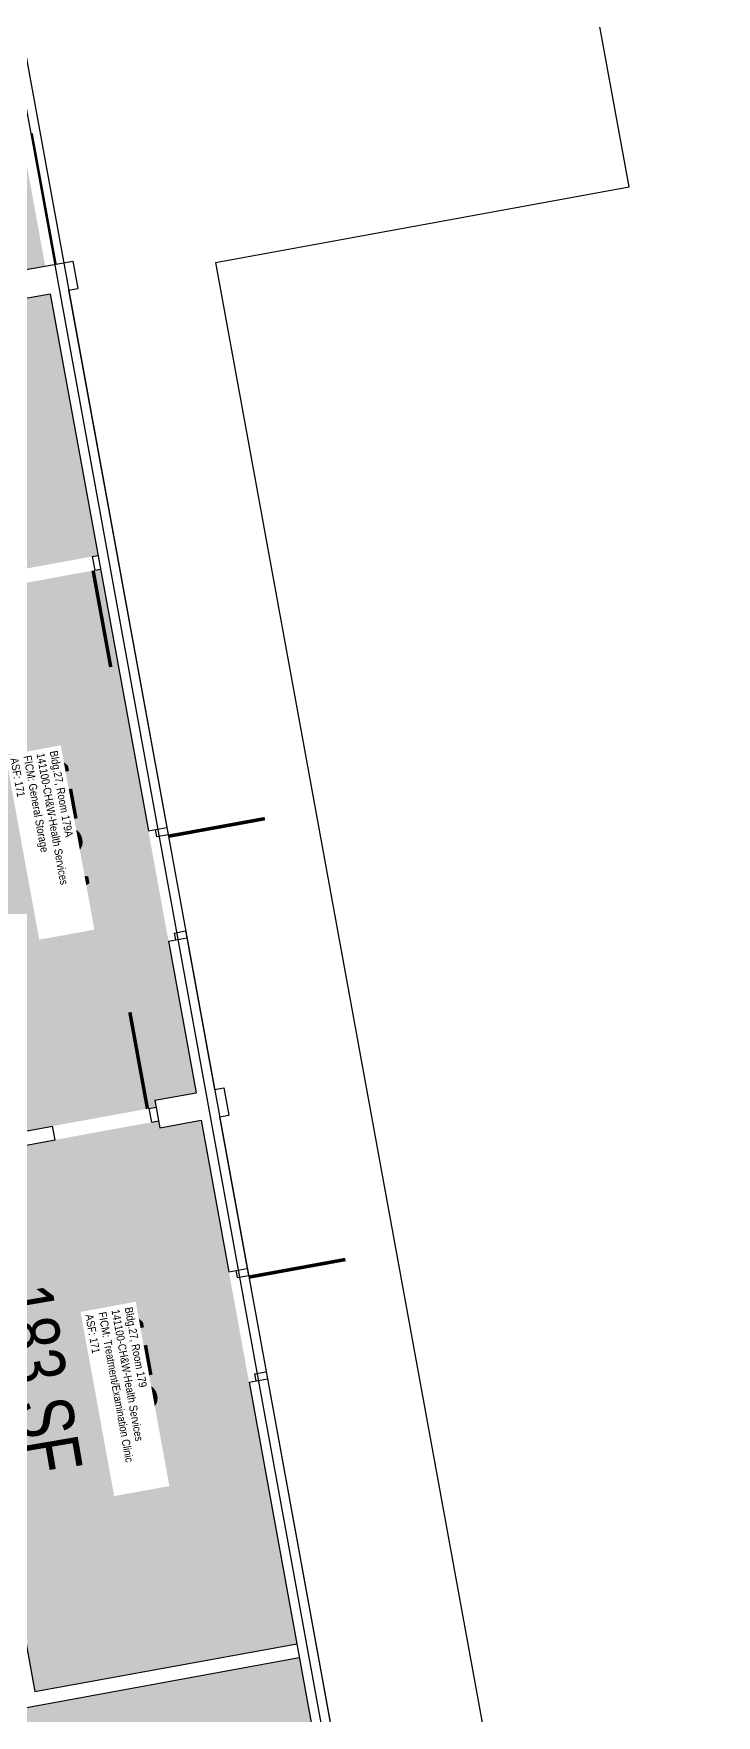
# Model space of a CAD drawing. Header units: inches. Extents: x 69209348 to 69213394, y 27661369 to 27664919.
# Drawn here: x 69213102 to 69213394, y 27663099 to 27663819 of the extents above; entities that cross this region are included whole.
import ezdxf
from ezdxf.enums import TextEntityAlignment as Align

# ---------------------------------------------------------------- set-up
doc = ezdxf.new("R2010")
doc.units = ezdxf.units.IN
doc.header["$LTSCALE"] = 100
doc.header["$MEASUREMENT"] = 0
for name, color, linetype in [('A-DOOR', 2, 'CONTINUOUS'), ('A-IDEN-RNUM', 7, 'CONTINUOUS'), ('A-IDEN-SNUM', 4, 'CONTINUOUS'), ('A-IDEN-VNUM', 4, 'CONTINUOUS'), ('A-ROOF', 2, 'CONTINUOUS'), ('A-SITE', 3, 'CONTINUOUS'), ('A-WALL', 5, 'CONTINUOUS'), ('AREA-TEXT', 3, 'CONTINUOUS'), ('Rooms-Category-Color', 7, 'CONTINUOUS'), ('Rooms-College-Color', 7, 'CONTINUOUS'), ('Rooms-Department-Color', 7, 'CONTINUOUS'), ('Rooms-Division-Color', 7, 'CONTINUOUS'), ('Rooms-Information', 7, 'CONTINUOUS')]:
    doc.layers.add(name, color=color, linetype=linetype)
doc.styles.add('CP_AREA', font='arial.ttf', dxfattribs={"height": 15})
doc.styles.add('CP_ROOMSNUMBER', font='arial.ttf', dxfattribs={"height": 1})
doc.styles.add('CP_ROOMVNUMBER', font='arial.ttf', dxfattribs={"width": 0.85, "height": 0.075})

msp = doc.modelspace()

# ---------------------------------------------------------------- hatches: boundary and pattern name
at = {"layer": 'Rooms-Category-Color', "true_color": 0xfbafa2}
for points in [[(69213065.77, 27663944.06), (69212777.53, 27663891.47), (69212788.83, 27663829.49), (69212796.37, 27663788.17), (69212797.99, 27663779.32), (69212789.13, 27663777.7), (69212811.75, 27663653.75), (69212890.45, 27663668.11), (69212866.76, 27663797.97), (69212961.2, 27663815.2), (69212980.58, 27663708.95), (69212992.39, 27663711.1), (69213017.16, 27663575.34), (69213085.53, 27663587.82), (69213126.84, 27663595.36), (69213129.3, 27663595.81), (69213108.84, 27663707.95), (69213091.14, 27663704.72), (69213088.98, 27663716.53), (69213106.69, 27663719.76), (69213086.23, 27663831.91)], [(69213036.86, 27662932.44), (69213008.87, 27663085.91), (69213215.45, 27663123.6), (69213235.92, 27663011.45), (69213218.21, 27663008.22), (69213220.36, 27662996.42), (69213238.07, 27662999.65), (69213243.45, 27662970.13), (69213157.87, 27662954.52), (69213150.33, 27662995.84), (69213091.3, 27662985.07), (69213092.38, 27662979.16), (69213145.5, 27662988.86), (69213151.96, 27662953.44)]]:
    msp.add_hatch(color=21, dxfattribs=at).paths.add_polyline_path(points)
at = {"layer": 'Rooms-Category-Color', "true_color": 0xe3c5e1}
msp.add_hatch(color=254, dxfattribs=at).paths.add_polyline_path([(69213059.69, 27663342.19), (69213018.23, 27663569.44), (69213130.38, 27663589.9), (69213171.3, 27663365.61), (69213153.59, 27663362.37), (69213154.13, 27663359.42)])
at = {"layer": 'Rooms-Category-Color', "true_color": 0x80bc67}
msp.add_hatch(color=83, dxfattribs=at).paths.add_polyline_path([(69213102.23, 27663109.04), (69213060.77, 27663336.29), (69213155.21, 27663353.52), (69213155.75, 27663350.57), (69213173.46, 27663353.8), (69213214.38, 27663129.5)])
at = {"layer": 'Rooms-College-Color', "true_color": 0x80bc67}
for points in [[(69213065.77, 27663944.06), (69212777.53, 27663891.47), (69212788.83, 27663829.49), (69212796.37, 27663788.17), (69212797.99, 27663779.32), (69212789.13, 27663777.7), (69212811.75, 27663653.75), (69212890.45, 27663668.11), (69212866.76, 27663797.97), (69212961.2, 27663815.2), (69212980.58, 27663708.95), (69212992.39, 27663711.1), (69213017.16, 27663575.34), (69213085.53, 27663587.82), (69213126.84, 27663595.36), (69213129.3, 27663595.81), (69213108.84, 27663707.95), (69213091.14, 27663704.72), (69213088.98, 27663716.53), (69213106.69, 27663719.76), (69213086.23, 27663831.91)], [(69213059.69, 27663342.19), (69213018.23, 27663569.44), (69213130.38, 27663589.9), (69213171.3, 27663365.61), (69213153.59, 27663362.37), (69213154.13, 27663359.42)], [(69213102.23, 27663109.04), (69213060.77, 27663336.29), (69213155.21, 27663353.52), (69213155.75, 27663350.57), (69213173.46, 27663353.8), (69213214.38, 27663129.5)], [(69213036.86, 27662932.44), (69213008.87, 27663085.91), (69213215.45, 27663123.6), (69213235.92, 27663011.45), (69213218.21, 27663008.22), (69213220.36, 27662996.42), (69213238.07, 27662999.65), (69213243.45, 27662970.13), (69213157.87, 27662954.52), (69213150.33, 27662995.84), (69213091.3, 27662985.07), (69213092.38, 27662979.16), (69213145.5, 27662988.86), (69213151.96, 27662953.44)]]:
    msp.add_hatch(color=83, dxfattribs=at).paths.add_polyline_path(points)
at = {"layer": 'Rooms-Department-Color', "true_color": 0x604aed}
for points in [[(69213065.77, 27663944.06), (69212777.53, 27663891.47), (69212788.83, 27663829.49), (69212796.37, 27663788.17), (69212797.99, 27663779.32), (69212789.13, 27663777.7), (69212811.75, 27663653.75), (69212890.45, 27663668.11), (69212866.76, 27663797.97), (69212961.2, 27663815.2), (69212980.58, 27663708.95), (69212992.39, 27663711.1), (69213017.16, 27663575.34), (69213085.53, 27663587.82), (69213126.84, 27663595.36), (69213129.3, 27663595.81), (69213108.84, 27663707.95), (69213091.14, 27663704.72), (69213088.98, 27663716.53), (69213106.69, 27663719.76), (69213086.23, 27663831.91)], [(69213059.69, 27663342.19), (69213018.23, 27663569.44), (69213130.38, 27663589.9), (69213171.3, 27663365.61), (69213153.59, 27663362.37), (69213154.13, 27663359.42)], [(69213102.23, 27663109.04), (69213060.77, 27663336.29), (69213155.21, 27663353.52), (69213155.75, 27663350.57), (69213173.46, 27663353.8), (69213214.38, 27663129.5)], [(69213036.86, 27662932.44), (69213008.87, 27663085.91), (69213215.45, 27663123.6), (69213235.92, 27663011.45), (69213218.21, 27663008.22), (69213220.36, 27662996.42), (69213238.07, 27662999.65), (69213243.45, 27662970.13), (69213157.87, 27662954.52), (69213150.33, 27662995.84), (69213091.3, 27662985.07), (69213092.38, 27662979.16), (69213145.5, 27662988.86), (69213151.96, 27662953.44)]]:
    msp.add_hatch(color=173, dxfattribs=at).paths.add_polyline_path(points)
at = {"layer": 'Rooms-Division-Color', "true_color": 0x604aed}
for points in [[(69213065.77, 27663944.06), (69212777.53, 27663891.47), (69212788.83, 27663829.49), (69212796.37, 27663788.17), (69212797.99, 27663779.32), (69212789.13, 27663777.7), (69212811.75, 27663653.75), (69212890.45, 27663668.11), (69212866.76, 27663797.97), (69212961.2, 27663815.2), (69212980.58, 27663708.95), (69212992.39, 27663711.1), (69213017.16, 27663575.34), (69213085.53, 27663587.82), (69213126.84, 27663595.36), (69213129.3, 27663595.81), (69213108.84, 27663707.95), (69213091.14, 27663704.72), (69213088.98, 27663716.53), (69213106.69, 27663719.76), (69213086.23, 27663831.91)], [(69213059.69, 27663342.19), (69213018.23, 27663569.44), (69213130.38, 27663589.9), (69213171.3, 27663365.61), (69213153.59, 27663362.37), (69213154.13, 27663359.42)], [(69213102.23, 27663109.04), (69213060.77, 27663336.29), (69213155.21, 27663353.52), (69213155.75, 27663350.57), (69213173.46, 27663353.8), (69213214.38, 27663129.5)], [(69213036.86, 27662932.44), (69213008.87, 27663085.91), (69213215.45, 27663123.6), (69213235.92, 27663011.45), (69213218.21, 27663008.22), (69213220.36, 27662996.42), (69213238.07, 27662999.65), (69213243.45, 27662970.13), (69213157.87, 27662954.52), (69213150.33, 27662995.84), (69213091.3, 27662985.07), (69213092.38, 27662979.16), (69213145.5, 27662988.86), (69213151.96, 27662953.44)]]:
    msp.add_hatch(color=173, dxfattribs=at).paths.add_polyline_path(points)

# ---------------------------------------------------------------- linework, layer by layer
at = {"layer": 'A-DOOR', "const_width": 1}
msp.add_lwpolyline([(69213100.89, 27663776.64), (69213111.12, 27663720.57)], dxfattribs=at)
at = {"layer": 'A-DOOR'}
for points in [[(69213127.18, 27663589.32, 1.5, 1.5, 0), (69213134.72, 27663548, 0, 0, 0), (69213135.46, 27663548.14, 0, 0, -0.414214), (69213086.6, 27663581.92, 0, 0, -0.414214)], [(69213159.38, 27663475.5, 1.5, 1.5, 0), (69213200.7, 27663483.04, 0, 0, 0), (69213200.57, 27663483.78, 0, 0, -0.414214), (69213166.79, 27663434.92, 0, 0, -0.414214)], [(69213150.44, 27663358.75, 1.5, 1.5, 0), (69213142.91, 27663400.07, 0, 0, 0), (69213143.64, 27663400.2, 0, 0, 0.414214), (69213109.86, 27663351.35, 0, 0, 0.414214)], [(69213193.85, 27663286.62, 1.5, 1.5, 0), (69213235.16, 27663294.16, 0, 0, 0), (69213235.03, 27663294.89, 0, 0, -0.414214), (69213201.25, 27663246.04, 0, 0, -0.414214)]]:
    msp.add_lwpolyline(points, format="xyseb", dxfattribs=at)
at = {"layer": 'A-ROOF'}
for points in [[(69210709.33, 27662776.63), (69211733.24, 27663156.19), (69211717.6, 27663198.38), (69211976.39, 27663294.32), (69212027.33, 27663156.89), (69212362.65, 27663218.07), (69212104.2, 27664634.69), (69212242.91, 27664659.99), (69212199.83, 27664896.1), (69212323.79, 27664918.71), (69212366.86, 27664682.61), (69212505.57, 27664707.92), (69212570.19, 27664353.76), (69212985.33, 27664429.5), (69213007.59, 27664307.52), (69213250.58, 27664351.85), (69213273.19, 27664227.89), (69213030.2, 27664183.56), (69213309.83, 27662650.86)], [(69210706.97, 27662771.49), (69211738.38, 27663153.83), (69211722.74, 27663196.02), (69211974.03, 27663289.17), (69212024.75, 27663152.36), (69212367.3, 27663214.85), (69212108.85, 27664631.47), (69212247.56, 27664656.78), (69212204.49, 27664892.88), (69212320.57, 27664914.06), (69212363.65, 27664677.96), (69212502.36, 27664703.26), (69212566.97, 27664349.11), (69212982.12, 27664424.85), (69213004.37, 27664302.86), (69213247.36, 27664347.2), (69213268.54, 27664231.11), (69213025.55, 27664186.78), (69213305.18, 27662654.08)]]:
    msp.add_lwpolyline(points, dxfattribs=at)
at = {"layer": 'A-SITE'}
for p, q in [((69213356.66, 27663753.68), (69213270.24, 27664227.36)), ((69213179.58, 27663721.37), (69213356.66, 27663753.68)), ((69213179.58, 27663721.37), (69213393.97, 27662546.27))]:
    msp.add_line(p, q, dxfattribs=at)
at = {"layer": 'A-WALL'}
for p, q in [((69213088.98, 27663716.53), (69213118.49, 27663721.91)), ((69213118.49, 27663721.91), (69213120.65, 27663710.11)), ((69213091.14, 27663704.72), (69213108.84, 27663707.95)), ((69213108.84, 27663707.95), (69213150.84, 27663477.75)), ((69213116.71, 27663709.39), (69213120.65, 27663710.11)), ((69213116.71, 27663709.39), (69213158.71, 27663479.19)), ((69213126.84, 27663595.36), (69213129.3, 27663595.81)), ((69213126.84, 27663595.36), (69213127.92, 27663589.45)), ((69213127.92, 27663589.45), (69213130.38, 27663589.9)), ((69213150.84, 27663477.75), (69213158.71, 27663479.19)), ((69213150.84, 27663477.75), (69213158.71, 27663479.19)), ((69213153.79, 27663478.29), (69213154.33, 27663475.34)), ((69213154.33, 27663475.34), (69213159.25, 27663476.24)), ((69213158.71, 27663479.19), (69213159.25, 27663476.24)), ((69213159.46, 27663430.53), (69213167.33, 27663431.97)), ((69213159.46, 27663430.53), (69213167.33, 27663431.97)), ((69213161.87, 27663434.02), (69213166.79, 27663434.92)), ((69213161.87, 27663434.02), (69213162.41, 27663431.07)), ((69213166.79, 27663434.92), (69213167.33, 27663431.97)), ((69213167.33, 27663431.97), (69213179.17, 27663367.04)), ((69213159.46, 27663430.53), (69213171.3, 27663365.61)), ((69213179.17, 27663367.04), (69213183.11, 27663367.76)), ((69213183.11, 27663367.76), (69213185.26, 27663355.95)), ((69213153.59, 27663362.37), (69213171.3, 27663365.61)), ((69213153.59, 27663362.37), (69213155.75, 27663350.57)), ((69213151.18, 27663358.88), (69213154.13, 27663359.42)), ((69213152.26, 27663352.98), (69213151.18, 27663358.88)), ((69213152.26, 27663352.98), (69213155.21, 27663353.52)), ((69213155.75, 27663350.57), (69213173.46, 27663353.8)), ((69213173.46, 27663353.8), (69213185.3, 27663288.87)), ((69213181.33, 27663355.24), (69213185.26, 27663355.95)), ((69213181.33, 27663355.24), (69213193.17, 27663290.31)), ((69213059.69, 27663342.19), (69213109.86, 27663351.35)), ((69213110.94, 27663345.44), (69213109.86, 27663351.35)), ((69213060.77, 27663336.29), (69213110.94, 27663345.44)), ((69213185.3, 27663288.87), (69213193.17, 27663290.31)), ((69213185.3, 27663288.87), (69213193.17, 27663290.31)), ((69213188.25, 27663289.41), (69213188.79, 27663286.46)), ((69213193.17, 27663290.31), (69213193.71, 27663287.36)), ((69213188.79, 27663286.46), (69213193.71, 27663287.36)), ((69213196.33, 27663245.14), (69213201.25, 27663246.04)), ((69213196.33, 27663245.14), (69213196.87, 27663242.19)), ((69213201.25, 27663246.04), (69213201.79, 27663243.09)), ((69213193.92, 27663241.65), (69213201.79, 27663243.09)), ((69213193.92, 27663241.65), (69213201.79, 27663243.09)), ((69213193.92, 27663241.65), (69213235.92, 27663011.45)), ((69213201.79, 27663243.09), (69213243.79, 27663012.89)), ((69213090.92, 27663171.02), (69213102.23, 27663109.04)), ((69213102.23, 27663109.04), (69213214.38, 27663129.5)), ((69213053.13, 27663093.99), (69213215.45, 27663123.6))]:
    msp.add_line(p, q, dxfattribs=at)

# ---------------------------------------------------------------- texts
at = {"layer": 'A-IDEN-RNUM', "style": 'CP_ROOMSNUMBER', "width": 0.85}
for s, p in [('0179-A0', (69213108.79, 27663476.18)), ('0179-00', (69213140.69, 27663241.81))]:
    msp.add_text(s, height=1, rotation=290.34, dxfattribs=at).set_placement(p, align=Align.MIDDLE)
at = {"layer": 'A-IDEN-SNUM', "style": 'CP_ROOMSNUMBER', "width": 0.85}
for s, p in [('02700179A0', (69213109.29, 27663478.09)), ('0270017900', (69213141.19, 27663243.72))]:
    msp.add_text(s, height=1, rotation=290.34, dxfattribs=at).set_placement(p, align=Align.MIDDLE)
at = {"layer": 'A-IDEN-VNUM', "style": 'CP_ROOMVNUMBER', "width": 0.85}
for s, p in [('179A', (69213109.29, 27663478.09)), ('179', (69213139.67, 27663249.09))]:
    msp.add_text(s, height=24, rotation=280.33953, dxfattribs=at).set_placement(p, align=Align.MIDDLE)
at = {"layer": 'AREA-TEXT', "style": 'CP_AREA', "width": 0.75}
msp.add_text('183 SF', height=24, rotation=279.7126, dxfattribs=at).set_placement((69213104.17, 27663243.05), align=Align.MIDDLE_CENTER)

# ---------------------------------------------------------------- next in the draw order: texts
at = {"layer": 'Rooms-Information', "char_height": 3.4286, "width": 76.8, "attachment_point": 7, "rotation": 280.33953, "style": 'CP_ROOMVNUMBER', "bg_fill": 3, "box_fill_scale": 1.5, "bg_fill_color": 256, "bg_fill_true_color": 13158600, "bg_fill_transparency": 0}
for s, insert in [('Bldg.27, Room 179A^M^J141100-CH&W-Health Services^M^JFICM: General Storage^M^JASF: 171', (69213091.66, 27663508.73)), ('Bldg.27, Room 179^M^J141100-CH&W-Health Services^M^JFICM: Treatment/Examination Clinic^M^JASF: 171', (69213123.75, 27663270.35))]:
    msp.add_mtext(s, dxfattribs=dict(at, insert=insert))

doc.saveas('drawing.dxf')
